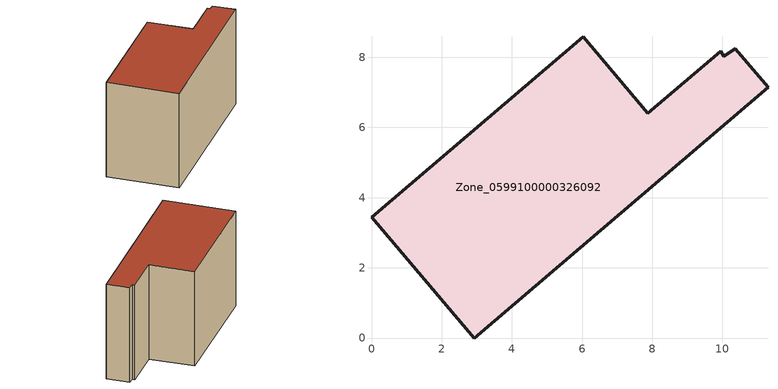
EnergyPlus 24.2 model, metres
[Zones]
Zone_0599100000326092
 floor ground (C_G): 10.36,8.25 11.3,7.15 2.93,0 0,3.44 6.03,8.58 7.88,6.41 9.95,8.18 10.04,8.03 z0
 wall outside (C_F): 2.93,0 11.3,7.15 10.36,8.25 10.04,8.03 9.95,8.18 7.88,6.41 6.03,8.58 0,3.44 2.93,0 z0:6.35
 roof outside (C_R): 11.3,7.15 10.36,8.25 10.04,8.03 9.95,8.18 7.88,6.41 6.03,8.58 0,3.44 2.93,0 z6.35
[BUILDING]
Pand.0599100000326092: North Axis=0; Terrain=City; Loads Convergence Tolerance Value=0.04; Temperature Convergence Tolerance Value=0.4; Solar Distribution=FullExterior; Maximum Number of Warmup Days=25; Minimum Number of Warmup Days=1
[Site:Location]
Rotterdam.The.Hague.AP_ZH_NLD Design_Conditions: Latitude=51.96; Longitude=4.45; Time Zone=1; Elevation=-4.5
[SITE:GROUNDTEMPERATURE:BUILDINGSURFACE]
18, 18, 18, 18, 18, 18, 18, 18, 18, 18, 18, 18
[MATERIAL] Thermal Absorptance=0.9; Solar Absorptance=0.7; Visible Absorptance=0.7
Name | Roughness | Thickness | Conductivity | Density | Specific Heat
G.TI.1946 | MediumSmooth | 0.15 | 1 | 540 | 1210
F.TI.1946 | Rough | 0.3 | 0.857143 | 1920 | 840
R.TI.1946 | MediumRough | 0.2 | 0.1 | 1500 | 1000
[CONSTRUCTION]
C_G: G.TI.1946
C_F: F.TI.1946
C_R: R.TI.1946
[ZONE]
Zone_0599100000326092: Type=1; Multiplier=1; Ceiling Height=Autocalculate; Volume=Autocalculate; Floor Area=autocalculate; Part of Total Floor Area=Yes
[ZONEINFILTRATION:DESIGNFLOWRATE]
Infil_Zone_0599100000326092: Zone or ZoneList or Space or SpaceList=Zone_0599100000326092; Schedule=AlwaysOn; Design Flow Rate Calculation Method=Flow/Area; Flow Rate per Floor Area=0.003; Constant Term Coefficient=1; Temperature Term Coefficient=0; Velocity Term Coefficient=0; Velocity Squared Term Coefficient=0
[HVACTEMPLATE:ZONE:IDEALLOADSAIRSYSTEM]
Zone_0599100000326092: Maximum Heating Supply Air Temperature=50; Minimum Cooling Supply Air Temperature=13; Maximum Heating Supply Air Humidity Ratio=0.0156; Minimum Cooling Supply Air Humidity Ratio=0.0077; Heating Limit=NoLimit; Cooling Limit=NoLimit; Dehumidification Control Type=ConstantSensibleHeatRatio; Cooling Sensible Heat Ratio=0.7; Dehumidification Setpoint=60; Humidification Control Type=None; Humidification Setpoint=30; Outdoor Air Method=None; Outdoor Air Flow Rate per Person=0.00944; Outdoor Air Flow Rate per Zone Floor Area=0; Outdoor Air Flow Rate per Zone=0; Demand Controlled Ventilation Type=None; Outdoor Air Economizer Type=NoEconomizer; Heat Recovery Type=None; Sensible Heat Recovery Effectiveness=0.7; Latent Heat Recovery Effectiveness=0.65
[ZONECONTROL:THERMOSTAT]
ThermostatControl_Zone_0599100000326092: Zone or ZoneList=Zone_0599100000326092; Control Type Schedule=DualSetpointControlType; Control 1=Thermostat_Zone_0599100000326092; Temperature Difference Between Cutout And Setpoint=0
[THERMOSTATSETPOINT:DUALSETPOINT]
Thermostat_Zone_0599100000326092: Heating Setpoint Temperature Schedule=HeatingSetpoint_Zone_0599100000326092; Cooling Setpoint Temperature Schedule=CoolingSetpoint_Zone_0599100000326092
[SCHEDULE:COMPACT]
HeatingSetpoint_Zone_0599100000326092: Through: 12/31, For: AllDays, Until: 24:00, 21
CoolingSetpoint_Zone_0599100000326092: Through: 12/31, For: AllDays, Until: 24:00, 24
DualSetpointControlType: Through: 12/31, For: AllDays, Until: 24:00, 4
AlwaysOn: Through: 12/31, For: AllDays, Until: 24:00, 1
